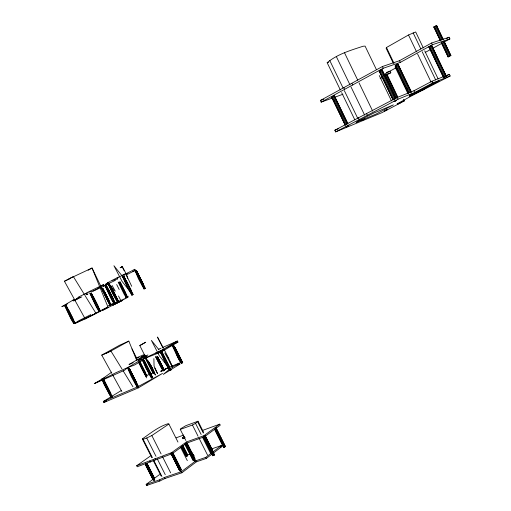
<?xml version="1.0" encoding="UTF-8"?>
<svg xmlns="http://www.w3.org/2000/svg" width="511" height="511" viewBox="0 0 511 511"><rect width="100%" height="100%" fill="white"/><g stroke="black" fill="none" stroke-linecap="round" stroke-linejoin="round"><path stroke-width="0.77" d="M104.614 377.623L94.292 383.64L116.182 372.583L127.526 367.671L140.793 359.955L161.214 351.97L177.924 342.083L177.394 341.029L176.876 341.265L160.671 350.897L177.24 342.159L177.394 341.029L162.479 347.537M345.225 125.208L331.728 97.358L333.121 96.509L334.43 95.94L347.94 123.815M115.435 280.309L106.984 284.333L107.47 282.736L110.114 281.555M214.588 429.285L223.646 447.368L224.993 446.806L225.389 446.416L216.032 427.72M223.646 447.368L224.042 446.972M331.728 97.358L334.43 95.94M118.022 277.364L110.746 281.012L117.479 278.968L118.022 277.364L127.271 273.308M212.953 455.697L203.148 436.784L212.659 455.748L213.47 455.486L214.435 454.777L205.25 436.458M212.659 455.748L214.435 454.777M423.338 47.964L415.686 31.976L408.5 34.991L386.463 47.523L386.112 48.219L393.336 63.249M185.851 440.501L180.287 429.432L192.436 425.018L195.553 423.357L198.038 421.217L203.608 432.325M180.287 429.432L180.683 428.735L185.915 425.644L198.038 421.217M393.023 99.901L379.175 71.144L380.701 70.211L382.011 69.643L395.865 98.438M379.175 71.144L382.011 69.643M397.813 97.103L387.044 74.472L384.425 75.845M408.474 93.353L395.227 65.58L397.552 64.284L398.005 64.118L411.476 92.172M397.341 64.578L398.005 64.118M172.035 345.18C174.743 345.947 178.703 365.065 182.695 362.638L175.088 347.486M440.38 40.803L433.813 27.051L435.404 26.067L436.63 25.55L443.197 39.315M160.595 351.97L161.137 353.139L162.236 352.507L169.282 366.291M436.63 25.55L437.946 28.686M142.492 359.827L143.023 360.977L144.128 360.344L151.09 373.943M127.961 368.374L128.491 369.549L129.628 368.897L136.718 382.72M103.541 380.318L112.145 397.373L112.548 397.124L103.835 379.954L102.768 380.638L109.475 394.288L111.583 397.628L111.226 397.686L103.944 384.151L102.59 380.81L103.918 379.986L101.996 378.9L102.768 380.638L103.918 379.986L110.881 393.527M428.927 47.025L431.795 45.517L446.25 76.126L443.491 77.5L428.927 47.025L429.361 46.871M430.185 46.482L431.795 45.517M106.984 284.333L107.968 283.215M143.674 284.704L136.68 271.009L134.77 269.846L135.568 271.533L136.616 270.913L134.77 269.846L138.366 278.597L144 288.958L145.36 288.293L138.392 274.356L136.616 270.913L135.568 271.533L142.288 285.368L144.396 288.766M144.792 354.717L141.336 357.202L145.156 355.305M124.262 276.853L133.141 294.477L132.164 294.962L129.634 290.753L123.189 277.486L124.32 276.924L122.806 277.249L124.179 277.013M101.721 288.728L102.807 288.191L101.376 288.498L102.685 288.268L104.729 292.33M106.575 285.751L115.352 303.132L114.381 303.611L111.877 299.459L105.509 286.377L106.639 285.815L105.145 286.134L106.512 285.898L108.287 289.437M91.367 293.071L100.309 310.739L99.319 311.231L96.764 307.015L90.275 293.716L91.443 293.135L90.275 293.716L89.917 293.461L91.316 293.212L93.487 297.53M66.277 305.699L75.066 323.009L74.089 323.495L71.578 319.362L65.191 306.338L66.36 305.757L65.191 306.338L64.865 306.076L66.251 305.834L68.033 309.353M143.47 358.058L147.896 354.909M441.236 42.598L448.07 56.919L450.894 55.45L444.053 41.11M448.07 56.919L450.894 55.45M139.79 345.545L145.673 342.249L139.79 345.545L145.399 356.697M443.491 77.5L446.371 76.024M340.364 89.968L327.168 62.706C337.394 54.121 350.584 50.359 363.027 46.258L365.084 46.099L376.428 69.662M111.334 304.741L112.42 303.853L108.294 305.853M138.034 360.44L142.697 356.608L145.578 355.356M168.886 424.034L151.824 435.544L146.74 437.997L143.112 439.281L142.339 438.904C150.483 433.251 158.384 426.742 168.004 423.734L168.886 424.034L177.956 442.053M383.882 74.983L385.882 73.38L395.584 68.059M164.28 349.62L155.817 353.005L163.533 349.498L164.28 349.62L161.214 351.97L155.817 353.005L140.793 359.955L143.853 359.533L134.578 364.995L127.526 367.671L124.556 370.271L94.292 383.64M152.866 479.452L146.146 484.409L146.67 485.45L159.815 481.004L165.008 478.488L181.878 472.777L196.371 461.829L206.297 458.424L211.988 454.1M213.247 453.148L221.915 446.557L221.397 445.515L211.56 448.945M101.989 379.149L111.705 372.149M146.146 484.409L159.285 479.95L164.472 477.434L181.335 471.704L195.847 460.781L205.767 457.371L211.465 453.046M212.717 452.094L221.397 445.515M192.826 456.419L194.097 455.473M192.315 455.403L193.586 454.458M146.67 485.45L147.794 484.62M153.977 478.635L159.489 474.572M106.211 284.755L103.765 285.675M150.189 456.176L136.686 465.725L137.216 466.773L172.239 453.653L186.924 443.043L204.502 436.726L220.26 425.209L219.743 424.162L202.318 430.511M136.686 465.725L171.702 452.586L186.394 441.989L203.972 435.659L219.743 424.162M184.988 437.352L183.059 438.725L182.548 437.71L184.477 436.337M108.607 283.714L106.454 284.742L105.592 284.589L109.041 283.433M160.946 351.747L162.191 352.462L170.993 369.945L170.61 370.181L169.595 370.539L165.736 363.736L160.901 353.337L162.236 352.507L160.959 351.76M111.117 304.716L112.42 303.853M85.937 318.577L74.28 323.661L78.56 320.831L90.932 314.565M162.191 352.462L161.137 353.139L167.908 367.039L170.029 370.443M138.43 386.386L129.564 368.865L128.491 369.549L135.306 383.48L137.453 386.897M152.776 377.546L144.07 360.306L143.023 360.977L149.717 374.684L151.818 378.044M138.098 360.517L145.169 356.039M179.872 364.107L163.316 374.378L170.182 368.725L179.348 363.059L179.872 364.107L176.8 365.391M73.475 299.829L61.901 306.67M80.035 297.134L73.495 300.902L72.396 300.487L77.87 298.577M83.951 294.726L86.563 293.122L78.477 297.057L76.113 299.535L72.396 300.487M121.382 390.481L103.331 401.474L103.861 402.527L106.531 400.899M153.389 373.375L154.622 372.621M384.496 75.749L387.044 74.472M103.861 402.527L138.289 387.887L162.536 373.407L137.74 386.808L103.331 401.474M103.714 286.096L104.57 285.604L102.666 286.339L103.618 285.802M102.238 310.637L128.095 297.21L113.979 303.47M332.214 98.131L321.176 102.136L320.365 100.469L382.381 66.545L399.525 60.694L431.552 43.013L449.099 37.246L449.891 38.906L444.033 42.126M136.654 360.249L128.829 341.112L110.919 351.038L101.746 355.113L111.82 373.369M321.176 102.136L383.212 68.276L400.337 62.38L432.37 44.738L449.891 38.906M446.493 38.676L449.099 37.246M425.222 52.435L430.479 49.554M433.073 48.136L441.44 43.544M380.146 78.579L382.643 77.212M385.141 75.845L390.8 72.741L390.046 71.17L386.329 72.479M172.118 345.43L177.106 355.95L181.239 363.315L182.695 362.638M68.94 278.872L92.044 268.007L110.133 305.418L101.434 288.153M403.575 99.319L404.335 100.891L381.774 112.733L335.631 131.908L334.82 130.248L397.245 97.448L413.955 90.754L432.006 81.217L442.545 77.033M335.631 131.908L398.075 99.172L414.76 92.434L432.817 82.916L450.146 75.979L449.361 74.331L445.975 75.673M105.796 283.95L106.326 283.669M446.525 75.826L449.361 74.331M74.632 299.74L64.431 281.248L73.335 276.54L84.487 294.662M88.122 270.236L92.044 268.007L107.827 306.645M450.146 75.979L411.444 95.953L397.092 103.867L404.335 100.891M106.812 283.413L107.323 283.145M161.297 371.222L162.581 370.558M164.51 369.562L167.538 368.016L160.256 371.344M395.457 100.865C390.896 103.273 399.404 99.064 395.457 100.865L380.701 70.211M161.342 371.197L162.715 370.494M164.095 369.785L167.538 368.016M131.442 270.996L134.668 269.297L135.025 270.491L126.172 274.982M94.446 313.818L107.866 306.939M125.942 273.775L130.759 271.341M101.031 310.963L85.139 318.8L95.774 313.415M85.139 318.8L95.723 313.447M102.449 310.247L108.128 307.379M109.935 284.621L108.619 284.851L117.517 301.688L118.45 301.222L112.458 289.29M64.865 306.076L71.259 319.477L73.769 323.642L75.066 323.009M144 288.958L145.36 288.293M122.806 277.249L126.971 286.479L131.774 295.141L133.141 294.477M122.436 300.442L112.969 305.131L122.576 300.411M62.016 306.606L67.42 303.962M101.261 287.335L92.9 291.276M75.04 323.316L90.166 316.009M74.938 300.232L81.798 296.897M86.602 294.56L87.975 293.895L86.531 294.56M121.765 275.525L125.993 273.487M74.012 300.845L75.404 300.174M74.28 323.661L78.726 321.528M106.556 353.069L107.566 352.59M126.204 273.928L122.346 266.723L120.136 267.77L122.244 266.787L124.243 270.779M396.485 65.031L395.227 65.58M132.924 271.475L135.025 270.491M146.683 355.975L144.587 356.959L145.999 356.295M435.046 26.534L433.813 27.051M131.774 295.141L132.164 294.962M111.021 304.837L102.743 288.127M114.381 303.611L114.017 303.777L111.526 299.587L105.145 286.134M115.352 303.132L115.039 303.272L113.583 300.091M125.565 297.511L128.325 296.239M99.319 311.231L98.962 311.391L96.419 307.137L89.917 293.461M64.431 281.248L69.477 278.949M136.086 358.064L143.527 354.813M158.282 349.371L161.067 348.151M175.925 342.951L177.924 342.083M133.23 362.708L129.008 364.49L142.697 356.608L144.249 356.237M104.614 285.79L109.054 283.765L105.803 285.004M146.593 375.528L149.391 374.352M150.783 373.765L154.284 372.295M169.671 367.122L179.348 363.059M224.585 446.678L225.389 446.416M334.82 130.248L338.237 128.842M122.666 276.54L124.786 275.678M108.971 285.087L109.718 284.78M181.239 363.315L181.629 363.168L179.802 359.437M176.148 437.825L183.819 435.014M334.922 97.154L342.907 94.254M184.963 437.812L182.995 438.527L182.548 437.71M320.365 100.469L323.859 99.211M384.125 75.117L390.8 72.741M187.058 455.001L190.264 453.877M191.555 453.429L192.845 452.976M192.845 456.572L194.161 456.112M220.35 447.099L221.915 446.557M122.346 266.723L121.637 266.959L122.244 266.787M106.92 283.375L107.572 283.183M136.852 357.936L139.024 357.298M107.91 283.375L107.227 283.573L107.968 283.822M327.168 62.706L328.643 62.291M105.624 284.966L106.454 284.742M103.918 379.986L105.119 382.682M107.84 282.87L108.402 282.749M170.993 369.945L170.623 370.015L169.326 367.122M128.829 341.112L119.683 345.187L101.746 355.113L110.919 351.038L121.925 368.891M105.732 284.467L106.499 284.467M107.259 283.95L107.853 284.039M144.07 360.306L142.844 359.603L144.128 360.344L148.758 369.919M129.564 368.865L128.312 368.144L129.628 368.897L130.842 371.65M101.996 378.9L103.835 379.954M110.996 286.773L115.25 291.136L112.081 285.432M159.132 349.997L151.409 340.409L157.196 351.606M123.49 277.633L113.934 265.733L122.065 281.401L129.36 290.689M167.416 366.023L159.362 355.803L157.918 353.005M172.565 367.07L168.758 358.524L164.734 352.89L172.514 367.102L169.377 360.798M155.363 374.94L152.693 368.623L146.095 358.09M136.616 270.913L139.573 277.166M153.575 373.42L145.712 358.281M146.114 376.556L142.454 370.073M123.094 370.782L132.949 386.77M84.883 295.313L95.653 312.802M137.057 386.968L131.34 376.613L127.942 368.77M151.409 378.127L145.807 367.933L142.473 360.223M153.185 373.503L145.418 358.454M163.028 370.948L155.536 356.742M108.23 301.924L110.229 305.239L110.766 304.971L102.462 288.428M117.16 301.854L112.58 293.627L108.619 284.851M149.167 362.446L152.693 368.623M74.996 300.404L84.769 318.117M112.58 374.742L121.842 391.535M163.354 348.029L157.458 337.03L163.073 348.221M164.459 350.092L168.758 358.524M120.021 281.874L125.878 293.423M119.944 281.861L127.539 296.961L127.143 297.166L119.593 282.104M113.972 291.998L118.418 301.426M110.702 285.847L112.107 288.581M157.567 356.582L164.459 370.277M93.724 297.408L98.182 306.236M68.602 309.947L72.984 318.589M126.587 281.191L131.014 289.993M108.881 290.024L113.257 298.705M104.953 292.215L109.15 300.532M151.824 435.544L161.086 453.909M162.364 456.438L170.648 472.86M146.74 437.997L156.008 456.349M157.279 458.878L165.251 474.668M154.942 458.559L155.472 459.613M164.472 477.434L165.008 478.488M143.112 439.281L152.355 457.575M153.626 460.092L161.898 476.456M142.339 438.904L151.85 457.741M153.121 460.245L161.029 475.907M149.742 461.082L150.279 462.136M159.285 479.95L159.815 481.004M147.168 463.669L154.699 478.564M147.085 463.809L154.616 478.711M146.906 463.713L148.79 467.437M150.049 469.922L150.675 471.161M151.614 473.02L152.24 474.259M152.553 474.879L154.437 478.603M146.695 464.077L154.859 480.225M68.391 310.056L70.588 314.406M105.451 383.346L106.812 386.035M107.15 386.706L107.859 388.111M145.514 463.132L154.309 480.525M74.644 323.22L65.964 306.025M145.648 464.582L153.811 480.73M145.469 464.486L153 479.382M145.386 464.627L152.923 479.529M192.436 425.018L198.044 436.19M198.977 438.048L207.543 455.116M120.487 283.298L122.174 286.652M122.525 287.354L127.22 297.108M157.637 357.298L160.428 362.867M160.748 363.493L162 365.997M156.564 357.144L163.463 370.877M155.753 356.742L161.08 367.364L163.405 370.801L161.578 367.134M205.767 457.371L206.297 458.424M116.687 284.538L119.204 289.539M118.507 295.971L120.717 300.372M154.744 368.086L157.522 373.624M150.119 364.228L154.501 372.941M110.312 285.419L118.411 301.535M148.688 361.769L155.312 374.946M118.06 301.42L110.05 285.457M154.124 373.171L147.762 360.504M187.365 443.503L195.279 459.242M186.394 441.989L186.924 443.043M195.847 460.781L196.371 461.829M186.343 442.507L194.806 459.332M186.285 442.641L195.374 460.718M186.381 443.184L187.633 445.681M187.946 446.301L191.708 453.781M192.021 454.4L192.647 455.646M186.221 443.522L195.004 460.986M108.645 290.139L109.903 292.637M185.672 443.816L194.455 461.28M114.943 303.336L106.282 286.064M152.38 377.782L143.789 360.657M185.167 444.033L193.324 460.245M185.582 445.202L193.101 460.156M184.893 444.085L193.043 460.29M182.849 445.528L187.352 454.483M182.785 445.649L187.895 455.806M182.587 445.573L183.487 447.368M183.788 447.962L184.388 449.156M185.289 450.951L187.09 454.528M182.427 445.905L187.537 456.061M145.424 372.628L139.765 361.494L147.034 376.077L146.657 376.307L139.369 361.801M105.081 293.027L106.837 296.514M140.206 362.842L141.509 365.429M141.834 366.074L143.534 369.447M181.903 446.186L187.013 456.349M181.418 446.39L186.528 456.547M182.114 448.102L183.621 451.092M183.922 451.686L185.723 455.269M181.156 446.442L186.266 456.591M132.004 348.904L137.35 359.527M138.711 362.242L146.574 377.865M180.766 447.636L187.32 460.66M172.961 453.033L181.252 469.5M172.89 453.174L181.188 469.647M173.644 454.982L175.873 459.415M176.193 460.047L176.832 461.318M180.019 467.642L180.977 469.539M172.181 452.81L181.443 471.187M171.702 452.586L172.239 453.653M181.335 471.704L181.878 472.777M93.813 298.162L97.614 305.725M131.186 372.334L132.917 375.764M133.218 376.358L134.419 378.74M171.945 453.742L180.888 471.493M99.888 310.95L91.06 293.397M138.027 386.629L129.277 369.223M137.74 386.808L138.289 387.887M171.108 453.321L180.377 471.704M171.23 453.87L171.868 455.135M172.188 455.767L172.827 457.038M173.785 458.935L179.527 470.331M170.84 453.372L179.457 470.478M70.895 315.019L74.798 323.131M225.351 446.544L215.987 427.841L215.623 428.097L224.993 446.806M215.744 427.777L216.677 429.649M220.42 437.129L221.359 438.994M182.631 362.721L175.037 347.531M139.918 277.843L143.061 284.154M173.587 345.091L174.832 347.582M175.152 348.215L181.961 362.158M144.964 288.491L136.335 271.22M182.255 362.951L173.114 344.65M215.08 428.384L224.45 447.099M214.882 429.227L223.939 447.317M172.546 344.944L181.705 363.238M215.259 430.415L223.684 447.234M205.122 435.346L212.748 450.555M204.879 435.953L214.39 454.911M197.693 421.901L203.282 433.047M205.09 436.656L205.978 438.419M206.272 439.006L208.034 442.526M208.328 443.114L211.861 450.153M205.594 437.78L207.492 441.568M207.811 442.2L209.076 444.73M209.395 445.356L210.027 446.62M210.347 447.253L214.141 454.822M214.02 455.186L204.502 436.215L203.953 436.509L213.47 455.486M203.972 435.659L204.502 436.726M124.492 277.626L128.242 285.112M162.415 353.229L163.092 354.583M164.804 357.994L165.487 359.361M165.845 360.076L166.56 361.501M132.739 294.681L123.975 277.166M170.61 370.181L161.917 352.814M204.151 438.553L206.054 442.347M206.374 442.98L207.638 445.509M207.958 446.141L208.59 447.4M208.903 448.032L212.704 455.608M195.553 423.357L201.155 434.522M202.675 437.557L210.641 453.429M156.8 356.231L164.005 370.596L164.382 370.366L157.503 356.64M112.075 296.974L112.995 298.82M107.182 297.204L108.907 300.647M106.071 297.747L107.827 301.26M128.561 285.745L131.921 292.694M143.859 370.098L145.162 372.723M134.719 379.334L136.45 382.809M142.122 369.402L138.59 362.158M103.995 293.544L105.72 297.044M126.223 274.733L131.71 286.301M336.347 56.606L350.022 84.89M350.993 86.908L364.624 115.096M343.731 87.509L344.548 89.201M358.371 117.773L359.188 119.459M329.755 60.496L343.047 87.962M344.344 90.639L357.591 118.022M341.648 92.625L354.806 119.804M334.405 96.023L347.039 122.103M333.938 96.125L347.461 124.02M333.121 96.509L346.643 124.409M332.284 96.949L345.806 124.837M333.657 100.143L334.52 101.919M340.837 114.949L341.693 116.725M331.754 97.275L345.264 125.144M379.826 70.678L393.694 99.479M379.654 70.965L380.535 72.805M387.312 86.876L388.194 88.71M379.245 71.029L393.1 99.811M379.258 75.539L391.509 100.974M344.401 52.55L357.745 80.189M359.048 82.878L372.672 111.091M351.958 83.408L352.782 85.101M366.591 113.685L367.409 115.377M399.525 60.694L400.337 62.38M413.955 90.754L414.76 92.434M397.922 64.233L402.221 73.188M402.508 73.782L410.812 91.067M397.552 64.284L411.029 92.35M396.74 64.667L410.224 92.74M395.884 65.114L408.794 91.993M399.117 72.568L399.972 74.357M406.271 87.464L407.126 89.253M395.303 65.465L408.774 93.513M386.463 47.523L394.058 63.338M395.035 66.794L408.027 93.832M386.61 74.638L397.462 97.192M382.381 66.545L383.212 68.276M397.245 97.448L398.075 99.172M385.843 75.002L396.696 97.563M385.032 75.424L395.884 97.978M381.941 69.758L390.487 87.515M390.787 88.128L395.789 98.521M381.538 69.822L395.405 98.629M431.552 43.013L432.37 44.738M431.686 45.645L432.855 48.091M433.143 48.698L437.518 57.852M437.806 58.458L438.975 60.898M439.262 61.512L441.593 66.385M441.887 66.992L446.25 76.126M431.361 45.671L445.943 76.196M430.537 46.06L445.126 76.593M429.649 46.527L444.238 77.046M429.655 47.478L430.53 49.312M434.318 57.238L435.193 59.065M441.012 71.24L441.887 73.067M429.036 46.897L443.612 77.397M424.711 50.838L438.144 78.924M413.137 32.825L420.879 49.005M422.195 51.758L435.679 79.946M432.006 81.217L432.817 82.916M408.5 34.991L416.586 51.873M417.576 53.942L431.086 82.156M438.234 29.287L443.082 39.449M443.938 41.244L446.218 46.022M446.499 46.622L450.772 55.571M436.209 25.691L442.775 39.468M443.631 41.263L450.478 55.61M435.404 26.067L441.977 39.845M442.833 41.64L449.68 55.993M434.535 26.527L441.102 40.305M441.964 42.1L448.805 56.446M434.816 28.105L435.672 29.9M445.643 50.8L446.493 52.588M433.928 26.904L440.495 40.669M441.351 42.464L448.192 56.798M102.04 289.418L103.65 292.848M157.554 373.63L154.066 366.1L153.888 358.607M118.782 282.474L126.581 297.434L126.211 297.613L124.167 294.234L118.194 282.034M109.233 301.356L109.884 302.78M97.927 306.351L100.009 310.873M111.596 395.75L112.241 397.175M136.782 383.537L138.091 386.444M151.141 374.755L152.425 377.61M145.475 373.407L146.708 376.147M143.406 284.844L144.696 287.731M163.175 368.533L164.031 370.437M176.876 341.265L177.24 342.159M160.563 352.379L160.901 353.337M117.089 277.856L117.479 278.968M102.257 379.865L102.59 380.81M126.556 274.579L127.597 278.335M346.126 126.92L348.802 125.591L346.126 126.92M362.107 120.296L364.713 118.999L362.107 120.296M384.662 110.944L387.185 109.693L384.662 110.944M409.662 95.819L409.202 96.285L421.045 90.581L439.038 80.789L431.98 84.034L409.662 95.819M398.05 103.912L400.592 102.647L398.05 103.912M409.637 95.302L412.332 93.954L409.637 95.302M421.997 90.313L424.641 88.997L421.997 90.313M103.739 284.486L96.464 289.271L92.478 291.181L86.781 292.765L103.739 284.486M358.882 120.685L356.084 122.448L376.102 114.062L393.393 104.883L373.643 113.103L358.882 120.685"/></g></svg>
